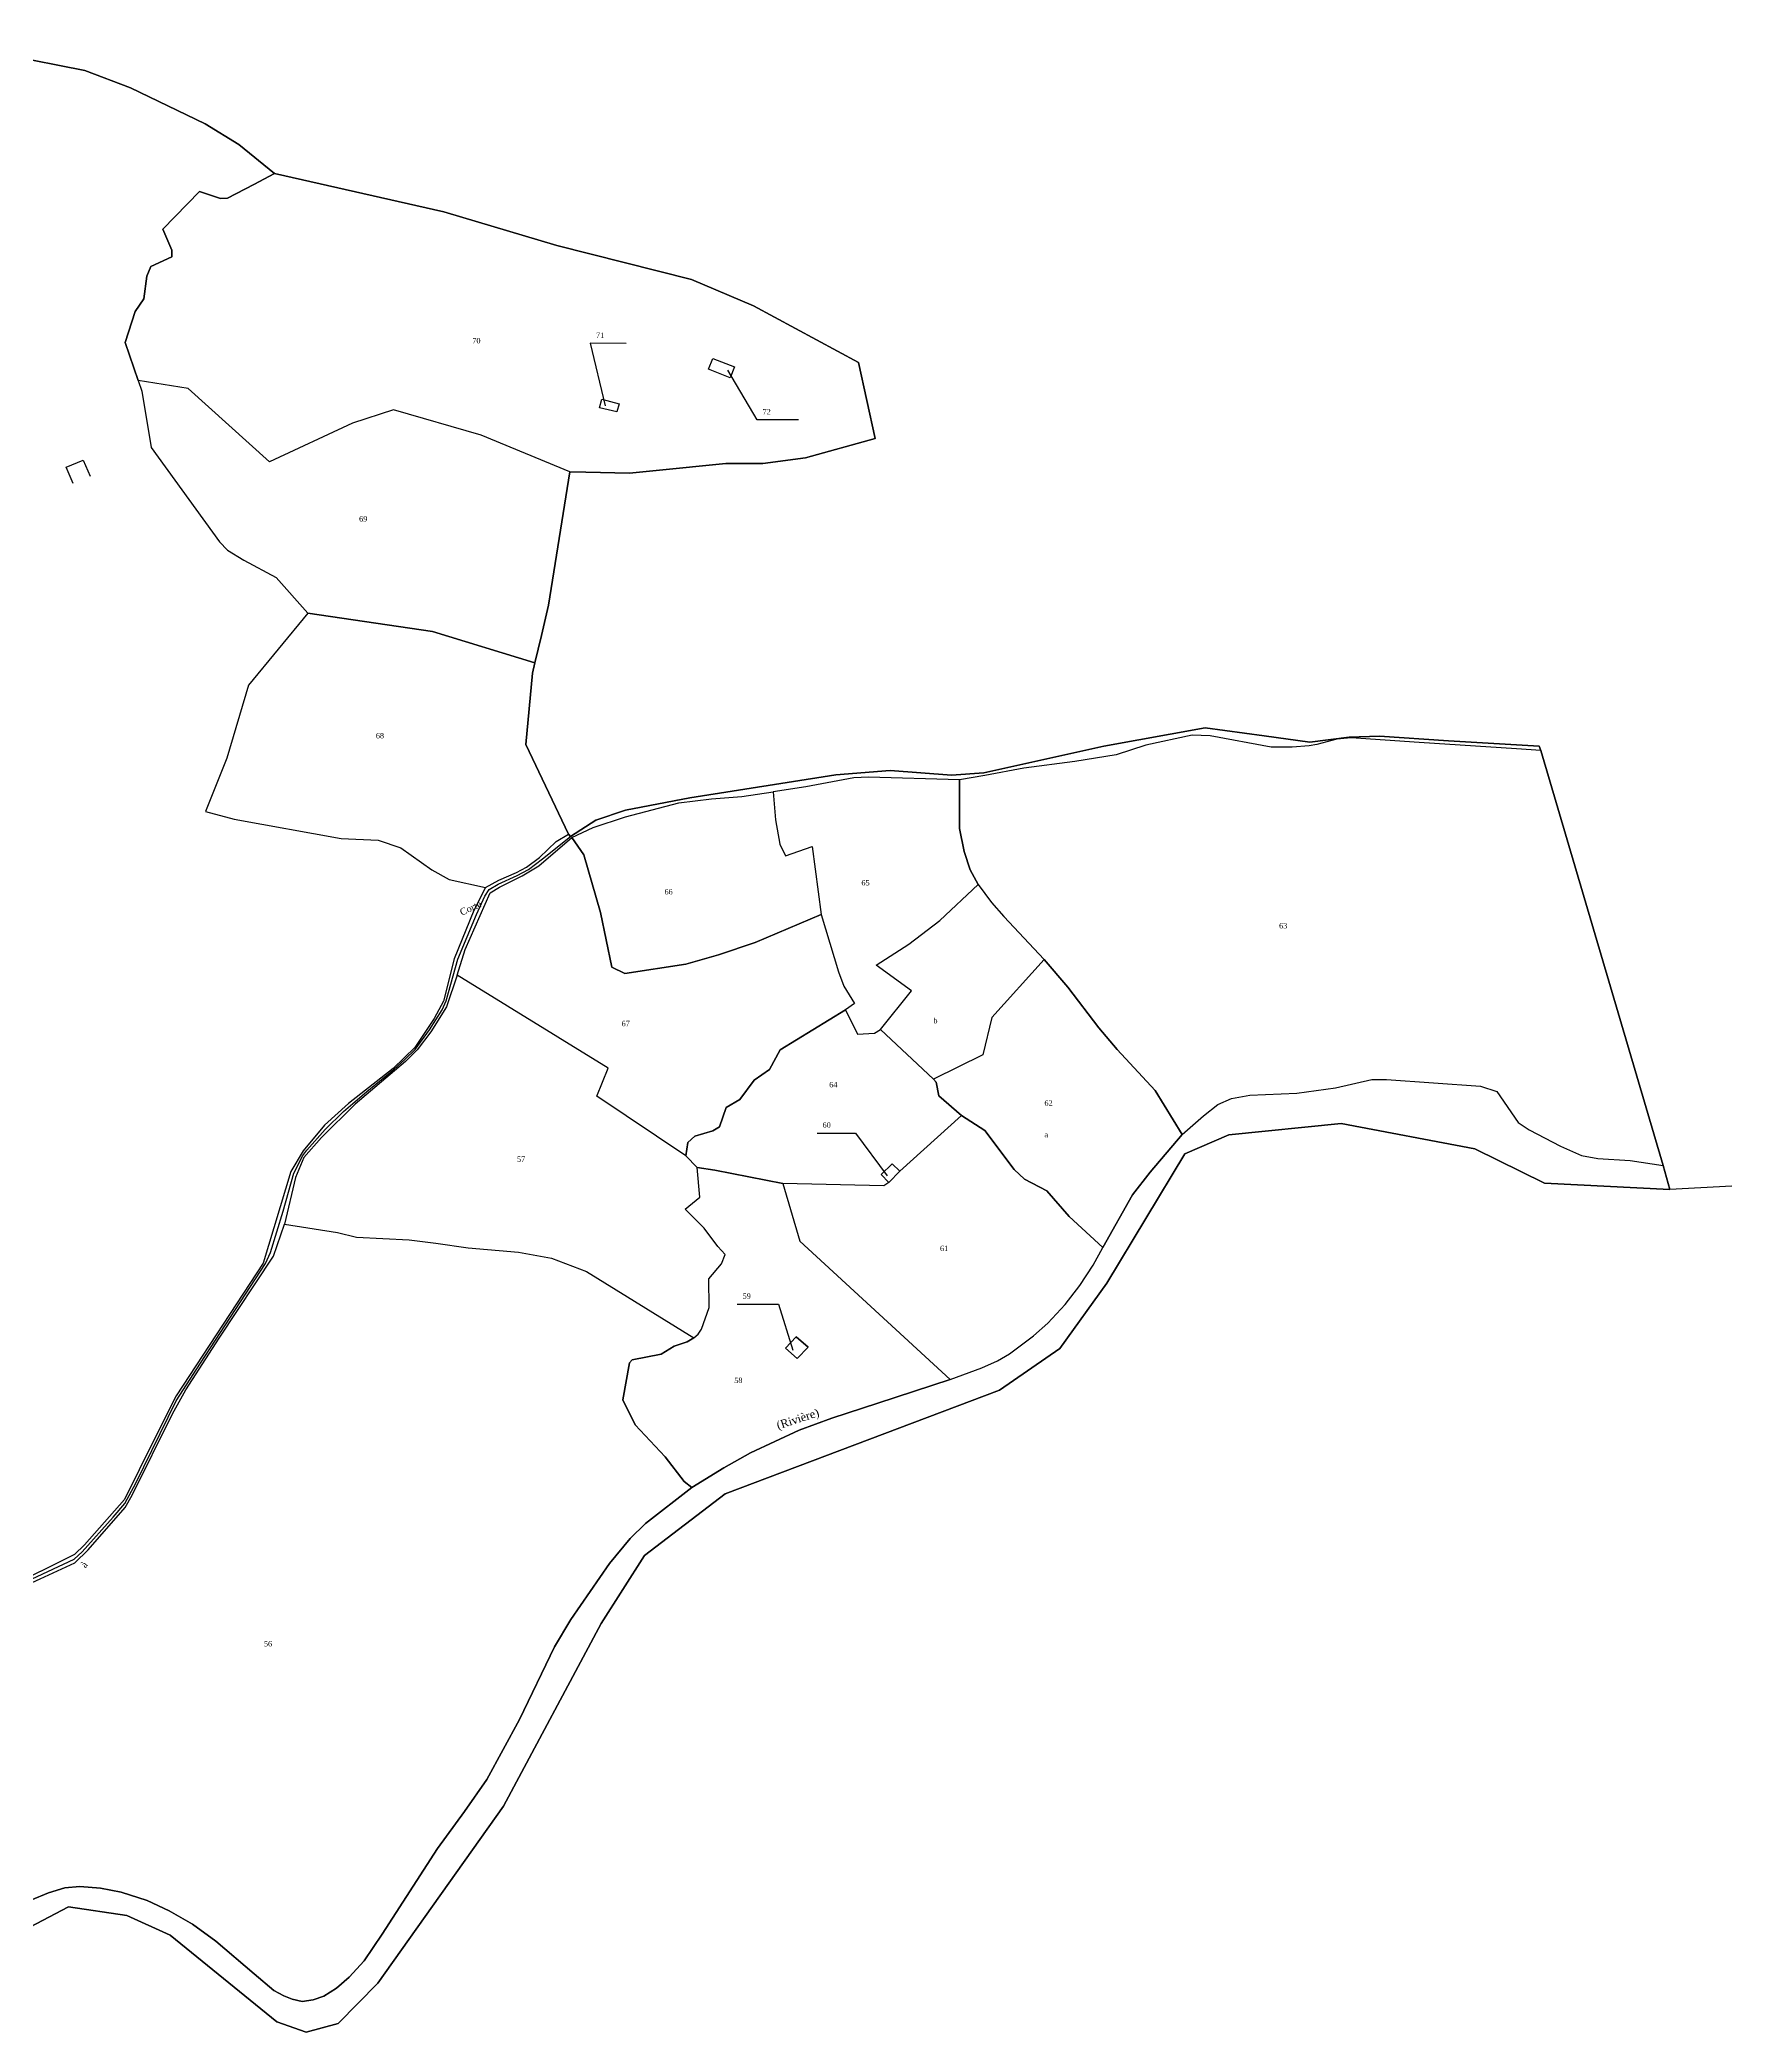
# Model space of a CAD drawing. Extents: x 1197813 to 1207132, y 6150159 to 6157836.
# Drawn here: x 1205787 to 1206414, y 6153545 to 6154286 of the extents above; entities that cross this region are included whole.
import ezdxf

# ---------------------------------------------------------------- set-up
doc = ezdxf.new("R2010")
doc.units = 0
doc.linetypes.add('CONTINU', pattern=[0])
for name, color, linetype in [('1LIEUDIT', 7, 'CONTINU'), ('1PARCELLE', 7, 'CONTINU'), ('1SECTION', 7, 'CONTINU'), ('1SUBDFISC', 7, 'CONTINU'), ('1SUBDSECT', 7, 'CONTINU'), ('1TRONFLUV', 7, 'CONTINU'), ('1TROUPARCELLE', 7, 'CONTINU'), ('1ZONCOMM', 7, 'CONTINU'), ('3BATIDUR', 7, 'CONTINU'), ('3FISCLINE', 7, 'CONTINUOUS'), ('3FLECHEPAR', 7, 'CONTINU'), ('3PARCELLETEX', 7, 'CONTINU'), ('3SUBDFISCTEX', 7, 'CONTINU'), ('3TRONFLUVTEX', 7, 'CONTINU'), ('3ZONCOMMTEX', 7, 'CONTINU')]:
    doc.layers.add(name, color=color, linetype=linetype)
doc.styles.get("Standard").update_dxf_attribs({"font": 'Times New Roman'})

msp = doc.modelspace()

# ---------------------------------------------------------------- linework, layer by layer
at = {"layer": '1LIEUDIT'}
msp.add_lwpolyline([(1205745.87, 6154285.93), (1205803.77, 6154274.56), (1205820.69, 6154268.05), (1205848.55, 6154254.69), (1205861.1, 6154246.98), (1205874.33, 6154236.23), (1205937.29, 6154221.99), (1205979.34, 6154209.39), (1206029.45, 6154196.75), (1206052.6, 6154186.98), (1206091.6, 6154165.88), (1206097.87, 6154137.59), (1206071.91, 6154130.48), (1206055.97, 6154128.3), (1206042.27, 6154128.35), (1206016.39, 6154125.73), (1206006.39, 6154124.72), (1205990.18, 6154125.09), (1205984.2, 6154125.22), (1205976.26, 6154075.63), (1205973.61, 6154064.33), (1205971.23, 6154054.18), (1205970.33, 6154050.35), (1205967.86, 6154023.76), (1205983.66, 6153990.45), (1205984.49, 6153989.6), (1205993.9, 6153995.65), (1206004.96, 6153999.31), (1206028.86, 6154004.01), (1206083.19, 6154012.48), (1206103.43, 6154014.15), (1206126.2, 6154012.34), (1206138.28, 6154013.23), (1206182.87, 6154023.14), (1206220.61, 6154029.93), (1206242.59, 6154026.97), (1206259.56, 6154024.72), (1206274.15, 6154026.46), (1206285.43, 6154026.88), (1206311.17, 6154025.12), (1206344.87, 6154023.13), (1206345.49, 6154021.54), (1206391.06, 6153867.13), (1206393.55, 6153858.27), (1206346.91, 6153860.59), (1206320.93, 6153873.41), (1206271.18, 6153882.78), (1206229.41, 6153878.63), (1206213.07, 6153871.52), (1206184.01, 6153823.44), (1206166.5, 6153799.08), (1206144.09, 6153783.54), (1206041.95, 6153745.07), (1206012.04, 6153722.05), (1205995.82, 6153696.75), (1205959.55, 6153628.79), (1205912.72, 6153563.01), (1205898.03, 6153548.02), (1205886.13, 6153544.77), (1205875.18, 6153548.59), (1205835.48, 6153580.84), (1205819.33, 6153588.19), (1205797.65, 6153591.41), (1205773.86, 6153578.91)], dxfattribs=at)
at = {"layer": '1PARCELLE'}
for points in [[(1205745.87, 6154285.93), (1205803.77, 6154274.56), (1205820.69, 6154268.05), (1205848.55, 6154254.69), (1205861.1, 6154246.98), (1205874.33, 6154236.23), (1205866.64, 6154232.09), (1205856.85, 6154227.05), (1205854.24, 6154226.93), (1205846.46, 6154229.49), (1205832.78, 6154215.52), (1205836.09, 6154207.75), (1205836.16, 6154205.22), (1205828.3, 6154201.61), (1205826.8, 6154198.03), (1205825.68, 6154189.53), (1205822.45, 6154184.91), (1205818.73, 6154173.28), (1205823.64, 6154159.19), (1205824.96, 6154155.23), (1205828.44, 6154134.33), (1205853.81, 6154099.15), (1205856.79, 6154096.09), (1205862.88, 6154092.36), (1205874.89, 6154085.96), (1205886.7, 6154072.61), (1205864.64, 6154045.91), (1205856.62, 6154018.74), (1205848.65, 6153998.81), (1205859.28, 6153996.06), (1205899.18, 6153988.81), (1205912.88, 6153988.21), (1205921.35, 6153985.4), (1205932.8, 6153977.21), (1205939.35, 6153973.55), (1205952.83, 6153970.65), (1205948.46, 6153962.01), (1205941.23, 6153944.09), (1205937.2, 6153928.27), (1205933.79, 6153921.8), (1205926.57, 6153911.11), (1205918.46, 6153903.32), (1205901.89, 6153890.28), (1205892.92, 6153882.14), (1205884.99, 6153872.63), (1205880.41, 6153864.96), (1205870.11, 6153830.9), (1205837.7, 6153781.44), (1205829.37, 6153765), (1205818.51, 6153742.91), (1205803.57, 6153726.01), (1205799.89, 6153722.41), (1205774.41, 6153709.8)], [(1205780.65, 6153710.49), (1205800.07, 6153719.42), (1205804.97, 6153724.24), (1205818.72, 6153739.98), (1205821.35, 6153744.48), (1205836.39, 6153774.79), (1205841.36, 6153783.73), (1205853.68, 6153802.92), (1205873.95, 6153833.48), (1205877.99, 6153845.34), (1205877.99, 6153845.34), (1205897.79, 6153842.21), (1205904.84, 6153840.5), (1205924.48, 6153839.51), (1205934.41, 6153838.31), (1205946.42, 6153836.5), (1205965.11, 6153834.98), (1205977.34, 6153832.72), (1205990.44, 6153827.68), (1206030.34, 6153803.03), (1206027.93, 6153801.63), (1206023, 6153799.99), (1206018.15, 6153796.98), (1206007.39, 6153794.85), (1206006.37, 6153793.73), (1206003.97, 6153779.98), (1206008.58, 6153770.66), (1206019.71, 6153758.77), (1206026.81, 6153749.59), (1206029.61, 6153747.44), (1206012.37, 6153733.99), (1206006.71, 6153728.4), (1205998.92, 6153719.15), (1205984.63, 6153698.26), (1205978.52, 6153688.07), (1205965.43, 6153661.04), (1205953.35, 6153638.74), (1205945.03, 6153626.89), (1205934.91, 6153613.1), (1205914.34, 6153581.19), (1205907.73, 6153571.29), (1205902.16, 6153565.2), (1205897.37, 6153561.12), (1205892.72, 6153558.16), (1205888.68, 6153556.81), (1205884.67, 6153556.23), (1205880.88, 6153556.99), (1205877.8, 6153558.23), (1205874.06, 6153560.31), (1205866.8, 6153566.48), (1205852.48, 6153578.58), (1205843.75, 6153584.95), (1205835.13, 6153589.94), (1205826.99, 6153593.71), (1205817.26, 6153596.88), (1205809.53, 6153598.39), (1205801.88, 6153598.91), (1205796.29, 6153598.5), (1205790.27, 6153596.59), (1205783.62, 6153593.88)]]:
    msp.add_lwpolyline(points, dxfattribs=at)
for points in [[(1205990.18, 6154125.09), (1205984.2, 6154125.22), (1205951.18, 6154138.81), (1205918.62, 6154148.27), (1205903.4, 6154143.32), (1205872.43, 6154128.98), (1205842.24, 6154156.17), (1205823.64, 6154159.19), (1205818.73, 6154173.28), (1205822.45, 6154184.91), (1205825.68, 6154189.53), (1205826.8, 6154198.03), (1205828.3, 6154201.61), (1205836.16, 6154205.22), (1205836.09, 6154207.75), (1205832.78, 6154215.52), (1205846.46, 6154229.49), (1205854.24, 6154226.93), (1205856.85, 6154227.05), (1205866.64, 6154232.09), (1205874.33, 6154236.23), (1205937.29, 6154221.99), (1205979.34, 6154209.39), (1206029.45, 6154196.75), (1206052.6, 6154186.98), (1206091.6, 6154165.88), (1206097.87, 6154137.59), (1206071.91, 6154130.48), (1206055.97, 6154128.3), (1206042.27, 6154128.35), (1206016.39, 6154125.73), (1206006.39, 6154124.72), (1205990.18, 6154125.09)], [(1206043.91, 6154160.24), (1206035.81, 6154163.4), (1206037.39, 6154167.4), (1206045.46, 6154164.3), (1206043.91, 6154160.24)], [(1205823.64, 6154159.19), (1205824.96, 6154155.23), (1205828.44, 6154134.33), (1205853.81, 6154099.15), (1205856.79, 6154096.09), (1205862.88, 6154092.36), (1205874.89, 6154085.96), (1205886.7, 6154072.61), (1205933.16, 6154065.8), (1205971.23, 6154054.18), (1205973.61, 6154064.33), (1205976.26, 6154075.63), (1205984.2, 6154125.22), (1205951.18, 6154138.81), (1205918.62, 6154148.27), (1205903.4, 6154143.32), (1205872.43, 6154128.98), (1205842.24, 6154156.17), (1205823.64, 6154159.19)], [(1206001.64, 6154147.49), (1205995.19, 6154149.08), (1205996.09, 6154152.27), (1206002.51, 6154150.51), (1206001.64, 6154147.49)], [(1205886.7, 6154072.61), (1205864.64, 6154045.91), (1205856.62, 6154018.74), (1205848.65, 6153998.81), (1205859.28, 6153996.06), (1205899.18, 6153988.81), (1205912.88, 6153988.21), (1205921.35, 6153985.4), (1205932.8, 6153977.21), (1205939.35, 6153973.55), (1205952.83, 6153970.65), (1205957.74, 6153973.29), (1205964.42, 6153976.2), (1205968.11, 6153978.16), (1205972.96, 6153981.77), (1205979.18, 6153987.67), (1205983.66, 6153990.45), (1205967.86, 6154023.76), (1205970.33, 6154050.35), (1205971.23, 6154054.18), (1205933.16, 6154065.8), (1205886.7, 6154072.61)], [(1206136.18, 6153971.69), (1206141.13, 6153964.97), (1206145.64, 6153959.86), (1206160.76, 6153943.87), (1206169.56, 6153933.49), (1206181.05, 6153918.36), (1206187.81, 6153910.35), (1206202.04, 6153895.09), (1206212.03, 6153878.72), (1206220.04, 6153885.69), (1206225.27, 6153889.9), (1206230.38, 6153892.14), (1206237.26, 6153893.31), (1206254.68, 6153894.11), (1206269.16, 6153896.04), (1206282.62, 6153899.22), (1206288.12, 6153899.12), (1206323.12, 6153896.63), (1206329.09, 6153894.71), (1206337.13, 6153883.23), (1206341.14, 6153880.4), (1206352.86, 6153874.35), (1206360.59, 6153870.87), (1206366.73, 6153869.75), (1206378.77, 6153869.06), (1206391.06, 6153867.13), (1206345.49, 6154021.54), (1206336.5, 6154022.23), (1206300.22, 6154024.54), (1206274.98, 6154026.33), (1206269.59, 6154025.75), (1206262.16, 6154023.79), (1206259.31, 6154023.26), (1206252.93, 6154022.77), (1206245.13, 6154022.8), (1206222.53, 6154027.07), (1206215.74, 6154027.24), (1206198.53, 6154023.56), (1206187.46, 6154019.92), (1206172.1, 6154017.44), (1206153.11, 6154014.96), (1206138.67, 6154012.26), (1206129.22, 6154010.63), (1206129.25, 6153992.55), (1206130.91, 6153984.01), (1206133.17, 6153977.22), (1206136.18, 6153971.69)], [(1206099.82, 6153917.78), (1206111.29, 6153932.11), (1206098.22, 6153941.67), (1206110.39, 6153949.47), (1206121.85, 6153958.36), (1206136.18, 6153971.69), (1206133.17, 6153977.22), (1206130.91, 6153984.01), (1206129.25, 6153992.55), (1206129.22, 6154010.63), (1206095.4, 6154011.7), (1206089.84, 6154011.34), (1206072.04, 6154008.05), (1206059.87, 6154006.15), (1206060.77, 6153995.72), (1206062.37, 6153986.68), (1206064.47, 6153982.37), (1206074.42, 6153985.9), (1206077.7, 6153960.56), (1206084.22, 6153939.26), (1206086.2, 6153933.85), (1206090.19, 6153927.45), (1206086.75, 6153925.07), (1206091.25, 6153916.08), (1206097.6, 6153916.38), (1206099.82, 6153917.78)], [(1206077.7, 6153960.56), (1206053.18, 6153950.1), (1206039.47, 6153945.54), (1206027.42, 6153942.08), (1206004.68, 6153938.61), (1205999.81, 6153940.99), (1205995.57, 6153961.32), (1205989.4, 6153982.8), (1205984.98, 6153989.17), (1205992.85, 6153992.95), (1206004.87, 6153996.83), (1206024.82, 6154002.09), (1206036.88, 6154003.58), (1206048.17, 6154004.5), (1206059.87, 6154006.15), (1206060.77, 6153995.72), (1206062.37, 6153986.68), (1206064.47, 6153982.37), (1206074.42, 6153985.9), (1206077.7, 6153960.56)], [(1206077.7, 6153960.56), (1206084.22, 6153939.26), (1206086.2, 6153933.85), (1206090.19, 6153927.45), (1206086.75, 6153925.07), (1206062.48, 6153910.26), (1206058.47, 6153902.87), (1206052.84, 6153898.89), (1206047.52, 6153891.76), (1206042.42, 6153888.8), (1206039.91, 6153881.61), (1206037.41, 6153880.03), (1206030.75, 6153878.08), (1206028.15, 6153875.76), (1206027.4, 6153870.82), (1205994.21, 6153892.98), (1205998.5, 6153903.4), (1205942.24, 6153937.92), (1205945.29, 6153947.51), (1205954.6, 6153968.65), (1205958, 6153970.75), (1205966.5, 6153974.93), (1205972.72, 6153978.62), (1205984.98, 6153989.17), (1205989.4, 6153982.8), (1205995.57, 6153961.32), (1205999.81, 6153940.99), (1206004.68, 6153938.61), (1206027.42, 6153942.08), (1206039.47, 6153945.54), (1206053.18, 6153950.1), (1206077.7, 6153960.56)], [(1206099.82, 6153917.78), (1206111.29, 6153932.11), (1206098.22, 6153941.67), (1206110.39, 6153949.47), (1206121.85, 6153958.36), (1206136.18, 6153971.69), (1206141.13, 6153964.97), (1206145.64, 6153959.86), (1206160.76, 6153943.87), (1206169.56, 6153933.49), (1206181.05, 6153918.36), (1206187.81, 6153910.35), (1206202.04, 6153895.09), (1206212.03, 6153878.72), (1206200.09, 6153864.74), (1206193.55, 6153856.23), (1206182.54, 6153836.68), (1206169.95, 6153848.18), (1206161.66, 6153857.74), (1206153.33, 6153862.07), (1206149.55, 6153865.7), (1206138.58, 6153880.19), (1206129.95, 6153885.82), (1206121.52, 6153893.03), (1206120.53, 6153898.12), (1206119.53, 6153899.32), (1206099.82, 6153917.78)], [(1205877.99, 6153845.34), (1205897.79, 6153842.21), (1205904.84, 6153840.5), (1205924.48, 6153839.51), (1205934.41, 6153838.31), (1205946.42, 6153836.5), (1205965.11, 6153834.98), (1205977.34, 6153832.72), (1205990.44, 6153827.68), (1206030.34, 6153803.03), (1206032.01, 6153804.41), (1206033.18, 6153806.24), (1206036.06, 6153814.36), (1206035.9, 6153824.98), (1206040.59, 6153830.6), (1206042.02, 6153834.12), (1206039.24, 6153836.98), (1206034.14, 6153843.85), (1206027.12, 6153850.99), (1206032.64, 6153855.41), (1206031.6, 6153866.39), (1206027.4, 6153870.82), (1205994.21, 6153892.98), (1205998.5, 6153903.4), (1205942.24, 6153937.92), (1205938.26, 6153926.22), (1205932.54, 6153916.84), (1205927.42, 6153910.19), (1205923.1, 6153905.92), (1205904.38, 6153889.99), (1205891.83, 6153877.63), (1205885.24, 6153870.14), (1205882.12, 6153862.74), (1205877.99, 6153845.34)], [(1206099.82, 6153917.78), (1206119.53, 6153899.32), (1206120.53, 6153898.12), (1206121.52, 6153893.03), (1206129.95, 6153885.82), (1206107.06, 6153865.04), (1206104.12, 6153867.79), (1206100.08, 6153863.8), (1206102.86, 6153860.81), (1206101.03, 6153859.56), (1206063.45, 6153860.47), (1206038.13, 6153865.45), (1206031.6, 6153866.39), (1206027.4, 6153870.82), (1206028.15, 6153875.76), (1206030.75, 6153878.08), (1206037.41, 6153880.03), (1206039.91, 6153881.61), (1206042.42, 6153888.8), (1206047.52, 6153891.76), (1206052.84, 6153898.89), (1206058.47, 6153902.87), (1206062.48, 6153910.26), (1206086.75, 6153925.07), (1206091.25, 6153916.08), (1206097.6, 6153916.38), (1206099.82, 6153917.78)], [(1206182.54, 6153836.68), (1206169.95, 6153848.18), (1206161.66, 6153857.74), (1206153.33, 6153862.07), (1206149.55, 6153865.7), (1206138.58, 6153880.19), (1206129.95, 6153885.82), (1206107.06, 6153865.04), (1206102.86, 6153860.81), (1206101.03, 6153859.56), (1206063.45, 6153860.47), (1206069.78, 6153839.08), (1206125.74, 6153787.61), (1206137.53, 6153791.88), (1206143.31, 6153794.46), (1206147.83, 6153797.13), (1206156.71, 6153803.84), (1206162.1, 6153808.58), (1206168.52, 6153815.51), (1206173.92, 6153822.52), (1206178.91, 6153830.15), (1206182.54, 6153836.68)], [(1206026.81, 6153749.59), (1206019.71, 6153758.77), (1206008.58, 6153770.66), (1206003.97, 6153779.98), (1206006.37, 6153793.73), (1206007.39, 6153794.85), (1206018.15, 6153796.98), (1206023, 6153799.99), (1206027.93, 6153801.63), (1206030.34, 6153803.03), (1206032.01, 6153804.41), (1206033.18, 6153806.24), (1206036.06, 6153814.36), (1206035.9, 6153824.98), (1206040.59, 6153830.6), (1206042.02, 6153834.12), (1206039.24, 6153836.98), (1206034.14, 6153843.85), (1206027.12, 6153850.99), (1206032.64, 6153855.41), (1206031.6, 6153866.39), (1206038.13, 6153865.45), (1206063.45, 6153860.47), (1206069.78, 6153839.08), (1206125.74, 6153787.61), (1206098.77, 6153778.72), (1206081.76, 6153773.18), (1206069.56, 6153768.7), (1206051.45, 6153760.34), (1206041.54, 6153754.74), (1206029.61, 6153747.44), (1206026.81, 6153749.59)], [(1206107.06, 6153865.04), (1206104.12, 6153867.79), (1206100.08, 6153863.8), (1206102.86, 6153860.81), (1206107.06, 6153865.04)], [(1206064.49, 6153799.19), (1206068.84, 6153795.4), (1206072.89, 6153799.57), (1206068.42, 6153803.43), (1206064.49, 6153799.19)]]:
    msp.add_lwpolyline(points, close=True, dxfattribs=at)
at = {"layer": '1SECTION'}
msp.add_lwpolyline([(1206469.7, 6153862.34), (1206393.55, 6153858.27), (1206346.91, 6153860.59), (1206320.93, 6153873.41), (1206271.18, 6153882.78), (1206229.41, 6153878.63), (1206213.07, 6153871.52), (1206184.01, 6153823.44), (1206166.5, 6153799.08), (1206144.09, 6153783.54), (1206041.95, 6153745.07), (1206012.04, 6153722.05), (1205995.82, 6153696.75), (1205959.55, 6153628.79), (1205912.72, 6153563.01), (1205898.03, 6153548.02), (1205886.13, 6153544.77), (1205875.18, 6153548.59), (1205835.48, 6153580.84), (1205819.33, 6153588.19), (1205797.65, 6153591.41), (1205773.86, 6153578.91)], dxfattribs=at)
at = {"layer": '1SUBDFISC'}
for points in [[(1206119.53, 6153899.32), (1206099.82, 6153917.78), (1206111.29, 6153932.11), (1206098.22, 6153941.67), (1206110.39, 6153949.47), (1206121.85, 6153958.36), (1206136.18, 6153971.69), (1206141.13, 6153964.97), (1206145.64, 6153959.86), (1206160.76, 6153943.87), (1206141.18, 6153922.22), (1206137.86, 6153908.34), (1206119.53, 6153899.32)], [(1206160.76, 6153943.87), (1206141.18, 6153922.22), (1206137.86, 6153908.34), (1206119.53, 6153899.32), (1206120.53, 6153898.12), (1206121.52, 6153893.03), (1206129.95, 6153885.82), (1206138.58, 6153880.19), (1206149.55, 6153865.7), (1206153.33, 6153862.07), (1206161.66, 6153857.74), (1206169.95, 6153848.18), (1206182.54, 6153836.68), (1206193.55, 6153856.23), (1206200.09, 6153864.74), (1206212.03, 6153878.72), (1206202.04, 6153895.09), (1206187.81, 6153910.35), (1206181.05, 6153918.36), (1206169.56, 6153933.49), (1206160.76, 6153943.87)]]:
    msp.add_lwpolyline(points, close=True, dxfattribs=at)
at = {"layer": '1SUBDSECT'}
msp.add_lwpolyline([(1205773.86, 6153578.91), (1205797.65, 6153591.41), (1205819.33, 6153588.19), (1205835.48, 6153580.84), (1205875.18, 6153548.59), (1205886.13, 6153544.77), (1205898.03, 6153548.02), (1205912.72, 6153563.01), (1205959.55, 6153628.79), (1205995.82, 6153696.75), (1206012.04, 6153722.05), (1206041.95, 6153745.07), (1206144.09, 6153783.54), (1206166.5, 6153799.08), (1206184.01, 6153823.44), (1206213.07, 6153871.52), (1206229.41, 6153878.63), (1206271.18, 6153882.78), (1206320.93, 6153873.41), (1206346.91, 6153860.59), (1206393.55, 6153858.27), (1206391.06, 6153867.13), (1206345.49, 6154021.54), (1206344.87, 6154023.13), (1206311.17, 6154025.12), (1206285.43, 6154026.88), (1206274.15, 6154026.46), (1206259.56, 6154024.72), (1206242.59, 6154026.97), (1206220.61, 6154029.93), (1206182.87, 6154023.14), (1206138.28, 6154013.23), (1206126.2, 6154012.34), (1206103.43, 6154014.15), (1206083.19, 6154012.48), (1206028.86, 6154004.01), (1206004.96, 6153999.31), (1205993.9, 6153995.65), (1205984.49, 6153989.6), (1205983.66, 6153990.45), (1205967.86, 6154023.76), (1205970.33, 6154050.35), (1205971.23, 6154054.18), (1205973.61, 6154064.33), (1205976.26, 6154075.63), (1205984.2, 6154125.22), (1205990.18, 6154125.09), (1206006.39, 6154124.72), (1206016.39, 6154125.73), (1206042.27, 6154128.35), (1206055.97, 6154128.3), (1206071.91, 6154130.48), (1206097.87, 6154137.59), (1206091.6, 6154165.88), (1206052.6, 6154186.98), (1206029.45, 6154196.75), (1205979.34, 6154209.39), (1205937.29, 6154221.99), (1205874.33, 6154236.23), (1205861.1, 6154246.98), (1205848.55, 6154254.69), (1205820.69, 6154268.05), (1205803.77, 6154274.56), (1205745.87, 6154285.93)], dxfattribs=at)
at = {"layer": '1TRONFLUV'}
msp.add_lwpolyline([(1205783.62, 6153593.88), (1205790.27, 6153596.59), (1205796.29, 6153598.5), (1205801.88, 6153598.91), (1205809.53, 6153598.39), (1205817.26, 6153596.88), (1205826.99, 6153593.71), (1205835.13, 6153589.94), (1205843.75, 6153584.95), (1205852.48, 6153578.58), (1205866.8, 6153566.48), (1205874.06, 6153560.31), (1205877.8, 6153558.23), (1205880.88, 6153556.99), (1205884.67, 6153556.23), (1205888.68, 6153556.81), (1205892.72, 6153558.16), (1205897.37, 6153561.12), (1205902.16, 6153565.2), (1205907.73, 6153571.29), (1205914.34, 6153581.19), (1205934.91, 6153613.1), (1205945.03, 6153626.89), (1205953.35, 6153638.74), (1205965.43, 6153661.04), (1205978.52, 6153688.07), (1205984.63, 6153698.26), (1205998.92, 6153719.15), (1206006.71, 6153728.4), (1206012.37, 6153733.99), (1206029.61, 6153747.44), (1206041.54, 6153754.74), (1206051.45, 6153760.34), (1206069.56, 6153768.7), (1206081.76, 6153773.18), (1206098.77, 6153778.72), (1206125.74, 6153787.61), (1206137.53, 6153791.88), (1206143.31, 6153794.46), (1206147.83, 6153797.13), (1206156.71, 6153803.84), (1206162.1, 6153808.58), (1206168.52, 6153815.51), (1206173.92, 6153822.52), (1206178.91, 6153830.15), (1206182.54, 6153836.68), (1206193.55, 6153856.23), (1206200.09, 6153864.74), (1206212.03, 6153878.72), (1206220.04, 6153885.69), (1206225.27, 6153889.9), (1206230.38, 6153892.14), (1206237.26, 6153893.31), (1206254.68, 6153894.11), (1206269.16, 6153896.04), (1206282.62, 6153899.22), (1206288.12, 6153899.12), (1206323.12, 6153896.63), (1206329.09, 6153894.71), (1206337.13, 6153883.23), (1206341.14, 6153880.4), (1206352.86, 6153874.35), (1206360.59, 6153870.87), (1206366.73, 6153869.75), (1206378.77, 6153869.06), (1206391.06, 6153867.13), (1206393.55, 6153858.27), (1206346.91, 6153860.59), (1206320.93, 6153873.41), (1206271.18, 6153882.78), (1206229.41, 6153878.63), (1206213.07, 6153871.52), (1206184.01, 6153823.44), (1206166.5, 6153799.08), (1206144.09, 6153783.54), (1206041.95, 6153745.07), (1206012.04, 6153722.05), (1205995.82, 6153696.75), (1205959.55, 6153628.79), (1205912.72, 6153563.01), (1205898.03, 6153548.02), (1205886.13, 6153544.77), (1205875.18, 6153548.59), (1205835.48, 6153580.84), (1205819.33, 6153588.19), (1205797.65, 6153591.41), (1205773.86, 6153578.91)], dxfattribs=at)
at = {"layer": '1TROUPARCELLE'}
for points in [[(1206035.81, 6154163.4), (1206037.39, 6154167.4), (1206045.46, 6154164.3), (1206043.91, 6154160.24), (1206035.81, 6154163.4)], [(1205995.19, 6154149.08), (1205996.09, 6154152.27), (1206002.51, 6154150.51), (1206001.64, 6154147.49), (1205995.19, 6154149.08)], [(1206064.49, 6153799.19), (1206068.42, 6153803.43), (1206072.89, 6153799.57), (1206068.84, 6153795.4), (1206064.49, 6153799.19)]]:
    msp.add_lwpolyline(points, close=True, dxfattribs=at)
at = {"layer": '1ZONCOMM'}
msp.add_lwpolyline([(1205780.17, 6153711.52), (1205799.76, 6153720.74), (1205802.71, 6153723.41), (1205814.24, 6153736.37), (1205818.67, 6153741.48), (1205822.72, 6153749.02), (1205837.75, 6153779.59), (1205846.73, 6153793.59), (1205871.02, 6153830.7), (1205872.81, 6153834.81), (1205877.57, 6153850.15), (1205881.5, 6153864.38), (1205884.8, 6153870.88), (1205886.38, 6153872.89), (1205893.13, 6153880.57), (1205899.98, 6153887.3), (1205908.68, 6153894.66), (1205918.74, 6153902.91), (1205922.92, 6153906.7), (1205926.72, 6153910.32), (1205932.05, 6153917.7), (1205936.68, 6153925.11), (1205938.15, 6153928.46), (1205942.59, 6153943.89), (1205949.45, 6153960.54), (1205952.62, 6153967.41), (1205954.19, 6153969.89), (1205957.58, 6153971.85), (1205964.58, 6153975.08), (1205968.77, 6153977.29), (1205974.01, 6153981.21), (1205984.49, 6153989.6)], dxfattribs=at)
at = {"layer": '3BATIDUR'}
for points in [[(1206035.81, 6154163.4), (1206037.39, 6154167.4), (1206045.46, 6154164.3), (1206043.91, 6154160.24), (1206035.81, 6154163.4)], [(1205995.19, 6154149.08), (1205996.09, 6154152.27), (1206002.51, 6154150.51), (1206001.64, 6154147.49), (1205995.19, 6154149.08)], [(1206102.86, 6153860.81), (1206107.06, 6153865.04), (1206104.12, 6153867.79), (1206100.08, 6153863.8), (1206102.86, 6153860.81)], [(1206068.84, 6153795.4), (1206064.49, 6153799.19), (1206068.42, 6153803.43), (1206072.89, 6153799.57), (1206068.84, 6153795.4)]]:
    msp.add_lwpolyline(points, close=True, dxfattribs=at)
at = {"layer": '3FISCLINE'}
msp.add_lwpolyline([(1205799.42, 6154120.86), (1205796.82, 6154126.94), (1205803.07, 6154129.55), (1205805.7, 6154123.62)], dxfattribs=at)
at = {"layer": '3FLECHEPAR'}
for points in [[(1206005.15, 6154173.02), (1205991.82, 6154173.04), (1205997.34, 6154149.77)], [(1206069.26, 6154144.54), (1206053.97, 6154144.57), (1206042.99, 6154163.07)], [(1206076.22, 6153879.23), (1206090.5, 6153879.2), (1206102.29, 6153863.37)], [(1206046.52, 6153815.6), (1206061.81, 6153815.57), (1206067.17, 6153798.51)]]:
    msp.add_lwpolyline(points, dxfattribs=at)

# ---------------------------------------------------------------- texts
at = {"layer": '3PARCELLETEX'}
for s, p in [('70', (1205947.93, 6154173.02)), ('71', (1205993.95, 6154175.04)), ('72', (1206055.94, 6154146.57)), ('69', (1205905.79, 6154106.72)), ('68', (1205912.02, 6154026.06)), ('65', (1206092.7, 6153971.36)), ('66', (1206019.43, 6153968.02)), ('63', (1206248.12, 6153955.38)), ('67', (1206003.48, 6153919)), ('64', (1206080.72, 6153896.24)), ('62', (1206160.8, 6153889.41)), ('60', (1206078.26, 6153881.23)), ('57', (1205964.55, 6153868.53)), ('61', (1206121.94, 6153835.34)), ('59', (1206048.5, 6153817.6)), ('58', (1206045.38, 6153786.26)), ('56', (1205870.38, 6153688.25))]:
    msp.add_text(s, height=2, dxfattribs=at).set_placement(p)
at = {"layer": '3SUBDFISCTEX'}
for s, p in [('b', (1206119.5, 6153920.1)), ('a', (1206160.81, 6153877.67))]:
    msp.add_text(s, height=2, dxfattribs=at).set_placement(p)
at = {"layer": '3TRONFLUVTEX'}
msp.add_text('(Rivière)', height=3, rotation=18, dxfattribs=at).set_placement((1206061.72, 6153768.96))
at = {"layer": '3ZONCOMMTEX'}
for s, rotation, p in [('Corte', 24.8, (1205944, 6153960.09)), ('à ', 48.4, (1205803.92, 6153717.24))]:
    msp.add_text(s, height=2.5, rotation=rotation, dxfattribs=at).set_placement(p)

doc.saveas('drawing.dxf')
